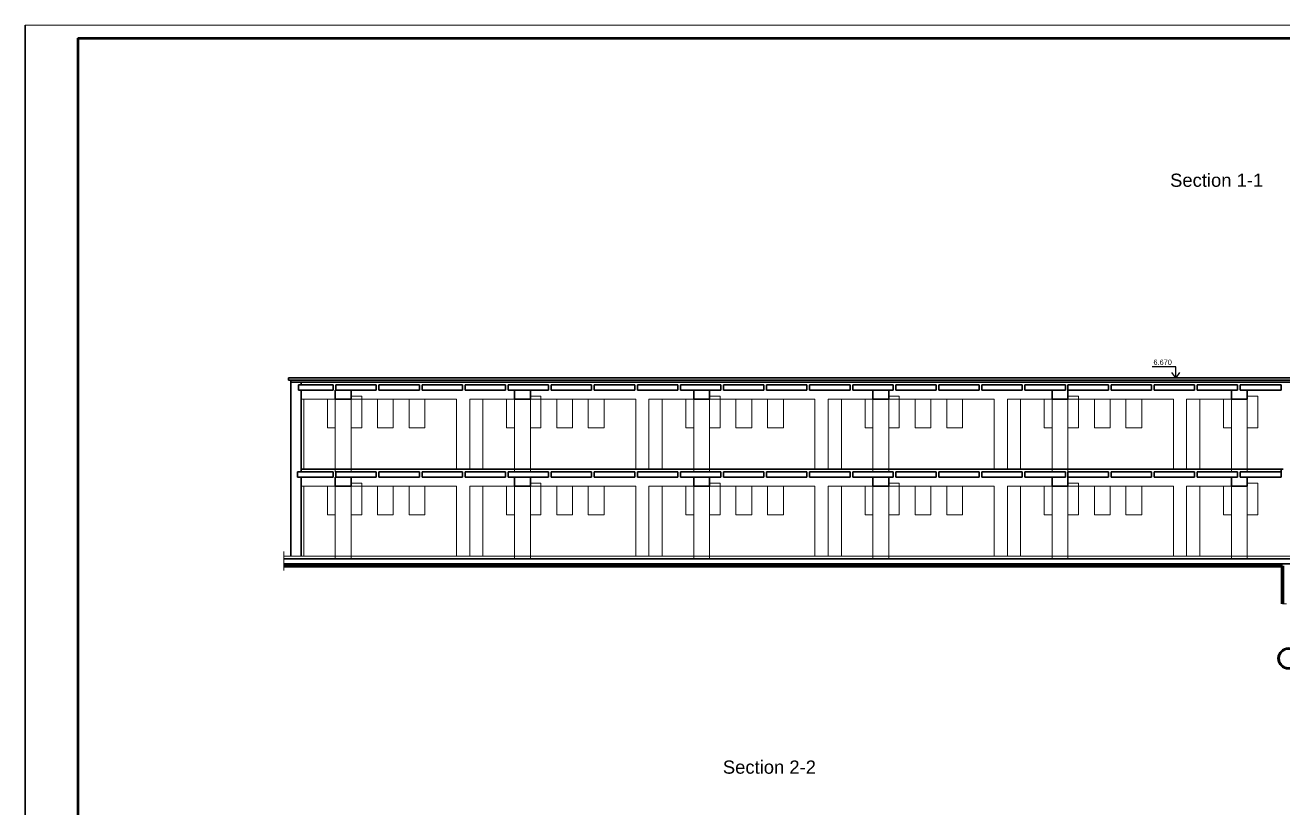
# Model space of a CAD drawing. Header units: millimetres. Extents: x -273 to 3634, y 3015 to 4572.
# Drawn here: x 65.9 to 543.1, y 3312.3 to 3609.3 of the extents above; entities that cross this region are included whole.
import ezdxf

# ---------------------------------------------------------------- set-up
doc = ezdxf.new("R2010")
doc.units = ezdxf.units.MM
doc.layers.add('@', color=250, linetype='Continuous', lineweight=60)
doc.styles.get("Standard").update_dxf_attribs({"font": 'arial.ttf', "height": 2})
doc.dimstyles.new('ISO-25', dxfattribs={"dimtxt": 2, "dimasz": 2, "dimexe": 1.6, "dimexo": 1, "dimgap": 1, "dimtad": 1, "dimdsep": 46, "dimtxsty": 'Standard', "dimblk": 'ARCHTICK', "dimcen": 2, "dimadec": 0, "dimazin": 0, "dimtfac": 1, "dimtmove": 0, "dimatfit": 3, "dimfxl": 1, "dimarcsym": 0})

# ---------------------------------------------------------------- blocks, each defined once
blk = doc.blocks.new('_ArchTick')
at = {"color": 0, "linetype": 'ByBlock', "lineweight": 15, "const_width": 0.15}
blk.add_lwpolyline([(-0.5, -0.5), (0.5, 0.5)], dxfattribs=at)

msp = doc.modelspace()

# ---------------------------------------------------------------- linework, layer by layer
at = {"color": 7, "lineweight": 15}
msp.add_line((65.909, 3609.3), (906.909, 3609.3), dxfattribs=at)
at = {"layer": '@', "color": 0, "lineweight": 30}
for p, q in [((65.909, 3609.3), (65.909, 3015.3)), ((492.654, 3475.531), (165.89, 3475.531)), ((165.89, 3475.531), (165.89, 3474.531)), ((492.654, 3474.531), (165.89, 3474.531)), ((166.672, 3474.531), (166.672, 3439.831)), ((492.654, 3475.531), (547.272, 3475.531)), ((492.654, 3474.531), (551.272, 3474.531)), ((492.654, 3473.831), (166.672, 3473.831)), ((169.662, 3472.831), (182.808, 3472.831)), ((169.662, 3472.831), (169.662, 3470.831)), ((169.662, 3470.831), (182.808, 3470.831)), ((170.672, 3473.831), (170.672, 3472.831)), ((170.672, 3470.831), (170.672, 3439.831)), ((182.808, 3470.831), (182.808, 3472.831)), ((183.596, 3470.831), (183.596, 3467.331)), ((183.808, 3472.831), (199.149, 3472.831)), ((183.808, 3472.831), (183.808, 3470.831)), ((183.808, 3470.831), (199.149, 3470.831)), ((189.596, 3467.331), (189.596, 3470.831)), ((199.149, 3470.831), (199.149, 3472.831)), ((200.149, 3472.831), (215.489, 3472.831)), ((200.149, 3472.831), (200.149, 3470.831)), ((200.149, 3470.831), (215.489, 3470.831)), ((215.489, 3470.831), (215.489, 3472.831)), ((216.489, 3472.831), (231.83, 3472.831)), ((216.489, 3472.831), (216.489, 3470.831)), ((216.489, 3470.831), (231.83, 3470.831)), ((231.83, 3470.831), (231.83, 3472.831)), ((232.83, 3472.831), (248.17, 3472.831)), ((232.83, 3472.831), (232.83, 3470.831)), ((232.83, 3470.831), (248.17, 3470.831)), ((248.17, 3470.831), (248.17, 3472.831)), ((249.17, 3472.831), (264.51, 3472.831)), ((249.17, 3472.831), (249.17, 3470.831)), ((249.17, 3470.831), (264.51, 3470.831)), ((251.596, 3470.831), (251.596, 3467.331)), ((257.596, 3467.331), (257.596, 3470.831)), ((264.51, 3470.831), (264.51, 3472.831)), ((265.51, 3472.831), (280.851, 3472.831)), ((265.51, 3472.831), (265.51, 3470.831)), ((265.51, 3470.831), (280.851, 3470.831)), ((280.851, 3470.831), (280.851, 3472.831)), ((281.851, 3472.831), (297.191, 3472.831)), ((281.851, 3472.831), (281.851, 3470.831)), ((281.851, 3470.831), (297.191, 3470.831)), ((297.191, 3470.831), (297.191, 3472.831)), ((298.191, 3472.831), (313.532, 3472.831)), ((298.191, 3472.831), (298.191, 3470.831)), ((298.191, 3470.831), (313.532, 3470.831)), ((313.532, 3470.831), (313.532, 3472.831)), ((314.532, 3472.831), (329.872, 3472.831)), ((314.532, 3472.831), (314.532, 3470.831)), ((314.532, 3470.831), (329.872, 3470.831)), ((319.596, 3470.831), (319.596, 3467.331)), ((325.596, 3467.331), (325.596, 3470.831)), ((329.872, 3470.831), (329.872, 3472.831)), ((330.872, 3472.831), (346.213, 3472.831)), ((330.872, 3472.831), (330.872, 3470.831)), ((330.872, 3470.831), (346.213, 3470.831)), ((346.213, 3470.831), (346.213, 3472.831)), ((347.213, 3472.831), (362.553, 3472.831)), ((347.213, 3472.831), (347.213, 3470.831)), ((347.213, 3470.831), (362.553, 3470.831)), ((362.553, 3470.831), (362.553, 3472.831)), ((363.553, 3472.831), (378.894, 3472.831)), ((363.553, 3472.831), (363.553, 3470.831)), ((363.553, 3470.831), (378.894, 3470.831)), ((378.894, 3470.831), (378.894, 3472.831)), ((379.894, 3472.831), (395.234, 3472.831)), ((379.894, 3472.831), (379.894, 3470.831)), ((379.894, 3470.831), (395.234, 3470.831)), ((387.596, 3470.831), (387.596, 3467.331)), ((393.596, 3467.331), (393.596, 3470.831)), ((395.234, 3470.831), (395.234, 3472.831)), ((396.234, 3472.831), (411.575, 3472.831)), ((396.234, 3472.831), (396.234, 3470.831)), ((396.234, 3470.831), (411.575, 3470.831)), ((411.575, 3470.831), (411.575, 3472.831)), ((412.575, 3472.831), (427.915, 3472.831)), ((412.575, 3472.831), (412.575, 3470.831)), ((412.575, 3470.831), (427.915, 3470.831)), ((427.915, 3470.831), (427.915, 3472.831)), ((428.915, 3472.831), (444.256, 3472.831)), ((428.915, 3472.831), (428.915, 3470.831)), ((428.915, 3470.831), (444.256, 3470.831)), ((444.256, 3470.831), (444.256, 3472.831)), ((445.256, 3472.831), (460.596, 3472.831)), ((445.256, 3472.831), (445.256, 3470.831)), ((445.256, 3470.831), (460.596, 3470.831)), ((455.596, 3470.831), (455.596, 3467.331)), ((460.596, 3470.831), (460.596, 3472.831)), ((461.596, 3472.831), (476.937, 3472.831)), ((461.596, 3472.831), (461.596, 3470.831)), ((461.596, 3470.831), (476.937, 3470.831)), ((461.596, 3467.331), (461.596, 3470.831)), ((476.937, 3470.831), (476.937, 3472.831)), ((477.937, 3472.831), (493.277, 3472.831)), ((477.937, 3472.831), (477.937, 3470.831)), ((477.937, 3470.831), (493.277, 3470.831)), ((492.654, 3473.831), (610.272, 3473.831)), ((493.277, 3470.831), (493.277, 3472.831)), ((494.277, 3472.831), (509.618, 3472.831)), ((494.277, 3472.831), (494.277, 3470.831)), ((494.277, 3470.831), (509.618, 3470.831)), ((509.618, 3470.831), (509.618, 3472.831)), ((510.618, 3472.831), (510.618, 3470.831)), ((510.618, 3472.831), (525.958, 3472.831)), ((510.618, 3470.831), (525.958, 3470.831)), ((523.596, 3467.331), (523.596, 3470.831)), ((525.958, 3470.831), (525.958, 3472.831)), ((526.958, 3472.831), (526.958, 3470.831)), ((526.958, 3472.831), (542.453, 3472.831)), ((526.958, 3470.831), (542.453, 3470.831)), ((529.596, 3467.331), (529.596, 3470.831)), ((542.453, 3472.831), (542.453, 3470.831)), ((183.596, 3467.331), (189.596, 3467.331)), ((251.596, 3467.331), (257.596, 3467.331)), ((319.596, 3467.331), (325.596, 3467.331)), ((387.596, 3467.331), (393.596, 3467.331)), ((455.596, 3467.331), (461.596, 3467.331)), ((523.596, 3467.331), (529.596, 3467.331)), ((492.654, 3440.831), (170.672, 3440.831)), ((492.654, 3440.831), (543.272, 3440.831)), ((542.453, 3440.831), (542.453, 3437.831)), ((166.672, 3439.831), (166.672, 3407.831)), ((169.223, 3439.831), (182.808, 3439.831)), ((169.223, 3439.831), (169.223, 3437.831)), ((169.223, 3437.831), (182.808, 3437.831)), ((170.672, 3437.831), (170.672, 3407.831)), ((182.808, 3437.831), (182.808, 3439.831)), ((183.596, 3434.331), (183.596, 3437.831)), ((183.808, 3439.831), (199.149, 3439.831)), ((183.808, 3439.831), (183.808, 3437.831)), ((183.808, 3437.831), (199.149, 3437.831)), ((189.596, 3434.331), (189.596, 3437.831)), ((199.149, 3437.831), (199.149, 3439.831)), ((200.149, 3439.831), (215.489, 3439.831)), ((200.149, 3439.831), (200.149, 3437.831)), ((200.149, 3437.831), (215.489, 3437.831)), ((215.489, 3437.831), (215.489, 3439.831)), ((216.489, 3439.831), (231.83, 3439.831)), ((216.489, 3439.831), (216.489, 3437.831)), ((216.489, 3437.831), (231.83, 3437.831)), ((231.83, 3437.831), (231.83, 3439.831)), ((232.83, 3439.831), (248.17, 3439.831)), ((232.83, 3439.831), (232.83, 3437.831)), ((232.83, 3437.831), (248.17, 3437.831)), ((248.17, 3437.831), (248.17, 3439.831)), ((249.17, 3439.831), (264.51, 3439.831)), ((249.17, 3439.831), (249.17, 3437.831)), ((249.17, 3437.831), (264.51, 3437.831)), ((251.596, 3434.331), (251.596, 3437.831)), ((257.596, 3434.331), (257.596, 3437.831)), ((264.51, 3437.831), (264.51, 3439.831)), ((265.51, 3439.831), (280.851, 3439.831)), ((265.51, 3439.831), (265.51, 3437.831)), ((265.51, 3437.831), (280.851, 3437.831)), ((280.851, 3437.831), (280.851, 3439.831)), ((281.851, 3439.831), (297.191, 3439.831)), ((281.851, 3439.831), (281.851, 3437.831)), ((281.851, 3437.831), (297.191, 3437.831)), ((297.191, 3437.831), (297.191, 3439.831)), ((298.191, 3439.831), (313.532, 3439.831)), ((298.191, 3439.831), (298.191, 3437.831)), ((298.191, 3437.831), (313.532, 3437.831)), ((313.532, 3437.831), (313.532, 3439.831)), ((314.532, 3439.831), (329.872, 3439.831)), ((314.532, 3439.831), (314.532, 3437.831)), ((314.532, 3437.831), (329.872, 3437.831)), ((319.596, 3434.331), (319.596, 3437.831)), ((325.596, 3434.331), (325.596, 3437.831)), ((329.872, 3437.831), (329.872, 3439.831)), ((330.872, 3439.831), (346.213, 3439.831)), ((330.872, 3439.831), (330.872, 3437.831)), ((330.872, 3437.831), (346.213, 3437.831)), ((346.213, 3437.831), (346.213, 3439.831)), ((347.213, 3439.831), (362.553, 3439.831)), ((347.213, 3439.831), (347.213, 3437.831)), ((347.213, 3437.831), (362.553, 3437.831)), ((362.553, 3437.831), (362.553, 3439.831)), ((363.553, 3439.831), (378.894, 3439.831)), ((363.553, 3439.831), (363.553, 3437.831)), ((363.553, 3437.831), (378.894, 3437.831)), ((378.894, 3437.831), (378.894, 3439.831)), ((379.894, 3439.831), (395.234, 3439.831)), ((379.894, 3439.831), (379.894, 3437.831)), ((379.894, 3437.831), (395.234, 3437.831)), ((387.596, 3434.331), (387.596, 3437.831)), ((393.596, 3434.331), (393.596, 3437.831)), ((395.234, 3437.831), (395.234, 3439.831)), ((396.234, 3439.831), (411.575, 3439.831)), ((396.234, 3439.831), (396.234, 3437.831)), ((396.234, 3437.831), (411.575, 3437.831)), ((411.575, 3437.831), (411.575, 3439.831)), ((412.575, 3439.831), (427.915, 3439.831)), ((412.575, 3439.831), (412.575, 3437.831)), ((412.575, 3437.831), (427.915, 3437.831)), ((427.915, 3437.831), (427.915, 3439.831)), ((428.915, 3439.831), (444.256, 3439.831)), ((428.915, 3439.831), (428.915, 3437.831)), ((428.915, 3437.831), (444.256, 3437.831)), ((444.256, 3437.831), (444.256, 3439.831)), ((445.256, 3439.831), (460.596, 3439.831)), ((445.256, 3439.831), (445.256, 3437.831)), ((445.256, 3437.831), (460.596, 3437.831)), ((455.596, 3434.331), (455.596, 3437.831)), ((460.596, 3437.831), (460.596, 3439.831)), ((461.596, 3439.831), (476.937, 3439.831)), ((461.596, 3439.831), (461.596, 3437.831)), ((461.596, 3437.831), (476.937, 3437.831)), ((461.596, 3434.331), (461.596, 3437.831)), ((476.937, 3437.831), (476.937, 3439.831)), ((477.937, 3439.831), (493.277, 3439.831)), ((477.937, 3439.831), (477.937, 3437.831)), ((477.937, 3437.831), (493.277, 3437.831)), ((493.277, 3437.831), (493.277, 3439.831)), ((494.277, 3439.831), (509.618, 3439.831)), ((494.277, 3439.831), (494.277, 3437.831)), ((494.277, 3437.831), (509.618, 3437.831)), ((509.618, 3437.831), (509.618, 3439.831)), ((510.618, 3439.831), (510.618, 3437.831)), ((510.618, 3439.831), (525.958, 3439.831)), ((510.618, 3437.831), (525.958, 3437.831)), ((523.596, 3434.331), (523.596, 3437.831)), ((525.958, 3437.831), (525.958, 3439.831)), ((526.958, 3439.831), (542.453, 3439.831)), ((526.958, 3439.831), (526.958, 3437.831)), ((526.958, 3437.831), (542.453, 3437.831)), ((529.596, 3434.331), (529.596, 3437.831)), ((183.596, 3434.331), (189.596, 3434.331)), ((251.596, 3434.331), (257.596, 3434.331)), ((319.596, 3434.331), (325.596, 3434.331)), ((387.596, 3434.331), (393.596, 3434.331)), ((455.596, 3434.331), (461.596, 3434.331)), ((523.596, 3434.331), (529.596, 3434.331)), ((492.654, 3406.831), (164.01, 3406.831)), ((492.654, 3404.831), (164.01, 3404.831)), ((492.654, 3406.831), (604.05, 3406.831)), ((492.654, 3404.831), (604.05, 3404.831))]:
    msp.add_line(p, q, dxfattribs=at)
at = {"layer": '@', "color": 0, "lineweight": 50}
for q in [(901.909, 3604.3), (85.909, 3020.3)]:
    msp.add_line((85.909, 3604.3), q, dxfattribs=at)
at = {"layer": '@', "color": 0, "lineweight": 15}
for p, q in [((183.596, 3470.831), (183.596, 3439.831)), ((189.596, 3470.831), (189.596, 3439.831)), ((251.596, 3470.831), (251.596, 3439.831)), ((257.596, 3470.831), (257.596, 3439.831)), ((319.596, 3470.831), (319.596, 3439.831)), ((325.596, 3470.831), (325.596, 3439.831)), ((387.596, 3470.831), (387.596, 3439.831)), ((393.596, 3470.831), (393.596, 3439.831)), ((455.596, 3470.831), (455.596, 3439.831)), ((461.596, 3470.831), (461.596, 3439.831)), ((523.596, 3470.831), (523.596, 3439.831)), ((523.596, 3470.831), (523.596, 3467.331)), ((529.596, 3470.831), (529.596, 3439.831)), ((170.672, 3467.331), (183.596, 3467.331)), ((171.596, 3467.331), (171.596, 3440.831)), ((180.596, 3456.531), (180.596, 3467.331)), ((189.596, 3468.531), (193.596, 3468.531)), ((189.596, 3467.331), (229.596, 3467.331)), ((193.596, 3468.531), (193.596, 3456.531)), ((199.596, 3456.531), (199.596, 3467.331)), ((205.596, 3456.531), (205.596, 3467.331)), ((211.596, 3456.531), (211.596, 3467.331)), ((217.596, 3456.531), (217.596, 3467.331)), ((229.596, 3467.331), (229.596, 3440.831)), ((234.596, 3467.331), (251.596, 3467.331)), ((234.596, 3467.331), (234.596, 3440.831)), ((239.596, 3467.331), (239.596, 3440.831)), ((248.596, 3456.531), (248.596, 3467.331)), ((257.596, 3468.531), (261.596, 3468.531)), ((257.596, 3467.331), (297.596, 3467.331)), ((261.596, 3468.531), (261.596, 3456.531)), ((267.596, 3456.531), (267.596, 3467.331)), ((273.596, 3456.531), (273.596, 3467.331)), ((279.596, 3456.531), (279.596, 3467.331)), ((285.596, 3456.531), (285.596, 3467.331)), ((297.596, 3467.331), (297.596, 3440.831)), ((302.596, 3467.331), (319.596, 3467.331)), ((302.596, 3467.331), (302.596, 3440.831)), ((307.596, 3467.331), (307.596, 3440.831)), ((316.596, 3456.531), (316.596, 3467.331)), ((325.596, 3468.531), (329.596, 3468.531)), ((325.596, 3467.331), (365.596, 3467.331)), ((329.596, 3468.531), (329.596, 3456.531)), ((335.596, 3456.531), (335.596, 3467.331)), ((341.596, 3456.531), (341.596, 3467.331)), ((347.596, 3456.531), (347.596, 3467.331)), ((353.596, 3456.531), (353.596, 3467.331)), ((365.596, 3467.331), (365.596, 3440.831)), ((370.596, 3467.331), (387.596, 3467.331)), ((370.596, 3467.331), (370.596, 3440.831)), ((375.596, 3467.331), (375.596, 3440.831)), ((384.596, 3456.531), (384.596, 3467.331)), ((393.596, 3468.531), (397.596, 3468.531)), ((393.596, 3467.331), (433.596, 3467.331)), ((397.596, 3468.531), (397.596, 3456.531)), ((403.596, 3456.531), (403.596, 3467.331)), ((409.596, 3456.531), (409.596, 3467.331)), ((415.596, 3456.531), (415.596, 3467.331)), ((421.596, 3456.531), (421.596, 3467.331)), ((433.596, 3467.331), (433.596, 3440.831)), ((438.596, 3467.331), (455.596, 3467.331)), ((438.596, 3467.331), (438.596, 3440.831)), ((443.596, 3467.331), (443.596, 3440.831)), ((452.596, 3456.531), (452.596, 3467.331)), ((461.596, 3468.531), (465.596, 3468.531)), ((461.596, 3467.331), (501.596, 3467.331)), ((465.596, 3468.531), (465.596, 3456.531)), ((471.596, 3456.531), (471.596, 3467.331)), ((477.596, 3456.531), (477.596, 3467.331)), ((483.596, 3456.531), (483.596, 3467.331)), ((489.596, 3456.531), (489.596, 3467.331)), ((501.596, 3467.331), (501.596, 3440.831)), ((506.596, 3467.331), (523.596, 3467.331)), ((506.596, 3467.331), (506.596, 3440.831)), ((511.596, 3467.331), (511.596, 3440.831)), ((520.596, 3456.531), (520.596, 3467.331)), ((529.596, 3468.531), (533.596, 3468.531)), ((533.596, 3468.531), (533.596, 3456.531)), ((183.596, 3456.531), (180.596, 3456.531)), ((189.596, 3456.531), (193.596, 3456.531)), ((199.596, 3456.531), (205.596, 3456.531)), ((211.596, 3456.531), (217.596, 3456.531)), ((251.596, 3456.531), (248.596, 3456.531)), ((257.596, 3456.531), (261.596, 3456.531)), ((267.596, 3456.531), (273.596, 3456.531)), ((279.596, 3456.531), (285.596, 3456.531)), ((319.596, 3456.531), (316.596, 3456.531)), ((325.596, 3456.531), (329.596, 3456.531)), ((335.596, 3456.531), (341.596, 3456.531)), ((347.596, 3456.531), (353.596, 3456.531)), ((387.596, 3456.531), (384.596, 3456.531)), ((393.596, 3456.531), (397.596, 3456.531)), ((403.596, 3456.531), (409.596, 3456.531)), ((415.596, 3456.531), (421.596, 3456.531)), ((455.596, 3456.531), (452.596, 3456.531)), ((461.596, 3456.531), (465.596, 3456.531)), ((471.596, 3456.531), (477.596, 3456.531)), ((483.596, 3456.531), (489.596, 3456.531)), ((523.596, 3456.531), (520.596, 3456.531)), ((529.596, 3456.531), (533.596, 3456.531)), ((183.596, 3437.831), (183.596, 3406.831)), ((183.596, 3437.831), (183.596, 3434.331)), ((189.596, 3437.831), (189.596, 3406.831)), ((251.596, 3437.831), (251.596, 3406.831)), ((251.596, 3437.831), (251.596, 3434.331)), ((257.596, 3437.831), (257.596, 3406.831)), ((319.596, 3437.831), (319.596, 3406.831)), ((319.596, 3437.831), (319.596, 3434.331)), ((325.596, 3437.831), (325.596, 3406.831)), ((387.596, 3437.831), (387.596, 3406.831)), ((387.596, 3437.831), (387.596, 3434.331)), ((393.596, 3437.831), (393.596, 3406.831)), ((455.596, 3437.831), (455.596, 3406.831)), ((455.596, 3437.831), (455.596, 3434.331)), ((461.596, 3437.831), (461.596, 3406.831)), ((523.596, 3437.831), (523.596, 3434.331)), ((523.596, 3437.831), (523.596, 3406.831)), ((529.596, 3437.831), (529.596, 3406.831)), ((170.672, 3434.331), (183.596, 3434.331)), ((171.596, 3434.331), (171.596, 3407.831)), ((180.596, 3423.531), (180.596, 3434.331)), ((189.596, 3435.531), (193.596, 3435.531)), ((189.596, 3434.331), (229.596, 3434.331)), ((193.596, 3435.531), (193.596, 3423.531)), ((199.596, 3423.531), (199.596, 3434.331)), ((205.596, 3423.531), (205.596, 3434.331)), ((211.596, 3423.531), (211.596, 3434.331)), ((217.596, 3423.531), (217.596, 3434.331)), ((229.596, 3434.331), (229.596, 3407.831)), ((234.596, 3434.331), (251.596, 3434.331)), ((234.596, 3434.331), (234.596, 3407.831)), ((239.596, 3434.331), (239.596, 3407.831)), ((248.596, 3423.531), (248.596, 3434.331)), ((257.596, 3435.531), (261.596, 3435.531)), ((257.596, 3434.331), (297.596, 3434.331)), ((261.596, 3435.531), (261.596, 3423.531)), ((267.596, 3423.531), (267.596, 3434.331)), ((273.596, 3423.531), (273.596, 3434.331)), ((279.596, 3423.531), (279.596, 3434.331)), ((285.596, 3423.531), (285.596, 3434.331)), ((297.596, 3434.331), (297.596, 3407.831)), ((302.596, 3434.331), (319.596, 3434.331)), ((302.596, 3434.331), (302.596, 3407.831)), ((307.596, 3434.331), (307.596, 3407.831)), ((316.596, 3423.531), (316.596, 3434.331)), ((325.596, 3435.531), (329.596, 3435.531)), ((325.596, 3434.331), (365.596, 3434.331)), ((329.596, 3435.531), (329.596, 3423.531)), ((335.596, 3423.531), (335.596, 3434.331)), ((341.596, 3423.531), (341.596, 3434.331)), ((347.596, 3423.531), (347.596, 3434.331)), ((353.596, 3423.531), (353.596, 3434.331)), ((365.596, 3434.331), (365.596, 3407.831)), ((370.596, 3434.331), (387.596, 3434.331)), ((370.596, 3434.331), (370.596, 3407.831)), ((375.596, 3434.331), (375.596, 3407.831)), ((384.596, 3423.531), (384.596, 3434.331)), ((393.596, 3435.531), (397.596, 3435.531)), ((393.596, 3434.331), (433.596, 3434.331)), ((397.596, 3435.531), (397.596, 3423.531)), ((403.596, 3423.531), (403.596, 3434.331)), ((409.596, 3423.531), (409.596, 3434.331)), ((415.596, 3423.531), (415.596, 3434.331)), ((421.596, 3423.531), (421.596, 3434.331)), ((433.596, 3434.331), (433.596, 3407.831)), ((438.596, 3434.331), (455.596, 3434.331)), ((438.596, 3434.331), (438.596, 3407.831)), ((443.596, 3434.331), (443.596, 3407.831)), ((452.596, 3423.531), (452.596, 3434.331)), ((461.596, 3435.531), (465.596, 3435.531)), ((461.596, 3434.331), (501.596, 3434.331)), ((465.596, 3435.531), (465.596, 3423.531)), ((471.596, 3423.531), (471.596, 3434.331)), ((477.596, 3423.531), (477.596, 3434.331)), ((483.596, 3423.531), (483.596, 3434.331)), ((489.596, 3423.531), (489.596, 3434.331)), ((501.596, 3434.331), (501.596, 3407.831)), ((506.596, 3434.331), (506.596, 3407.831)), ((506.596, 3434.331), (523.596, 3434.331)), ((511.596, 3434.331), (511.596, 3407.831)), ((520.596, 3423.531), (520.596, 3434.331)), ((529.596, 3435.531), (533.596, 3435.531)), ((533.596, 3435.531), (533.596, 3423.531)), ((183.596, 3423.531), (180.596, 3423.531)), ((189.596, 3423.531), (193.596, 3423.531)), ((199.596, 3423.531), (205.596, 3423.531)), ((211.596, 3423.531), (217.596, 3423.531)), ((251.596, 3423.531), (248.596, 3423.531)), ((257.596, 3423.531), (261.596, 3423.531)), ((267.596, 3423.531), (273.596, 3423.531)), ((279.596, 3423.531), (285.596, 3423.531)), ((319.596, 3423.531), (316.596, 3423.531)), ((325.596, 3423.531), (329.596, 3423.531)), ((335.596, 3423.531), (341.596, 3423.531)), ((347.596, 3423.531), (353.596, 3423.531)), ((387.596, 3423.531), (384.596, 3423.531)), ((393.596, 3423.531), (397.596, 3423.531)), ((403.596, 3423.531), (409.596, 3423.531)), ((415.596, 3423.531), (421.596, 3423.531)), ((455.596, 3423.531), (452.596, 3423.531)), ((461.596, 3423.531), (465.596, 3423.531)), ((471.596, 3423.531), (477.596, 3423.531)), ((483.596, 3423.531), (489.596, 3423.531)), ((523.596, 3423.531), (520.596, 3423.531)), ((529.596, 3423.531), (533.596, 3423.531)), ((164.01, 3409.515), (164.01, 3402.323)), ((492.654, 3407.831), (164.01, 3407.831)), ((492.654, 3407.831), (602.772, 3407.831)), ((542.958, 3389.765), (544.561, 3389.765))]:
    msp.add_line(p, q, dxfattribs=at)
at = {"layer": '@', "color": 0, "lineweight": 140}
for p, q in [((492.664, 3404.125), (164.01, 3404.125)), ((492.664, 3404.125), (542.958, 3404.125)), ((542.958, 3404.125), (542.958, 3389.765))]:
    msp.add_line(p, q, dxfattribs=at)
at = {"layer": '@', "color": 0, "lineweight": 30}
for radius in [4, 3.536]:
    msp.add_circle((545.272, 3368.988), radius, dxfattribs=at)

# ---------------------------------------------------------------- texts
at = {"layer": '@', "color": 0, "lineweight": 15}
for s, height, p in [('Section 1-1', 5, (500.337, 3547.956)), ('6.670', 2, (494.011, 3480.393)), ('Section 2-2', 5, (330.64, 3325.254))]:
    msp.add_text(s, height=height, dxfattribs=at).set_placement(p)

# ---------------------------------------------------------------- leaders
msp.add_leader([(502.46, 3475.531), (502.46, 3479.702), (493.562, 3479.702)], dimstyle='ISO-25', override={"dimgap": 1, "dimtad": 0, "dimldrblk": 'Open90'}, dxfattribs=at)

doc.saveas('drawing.dxf')
